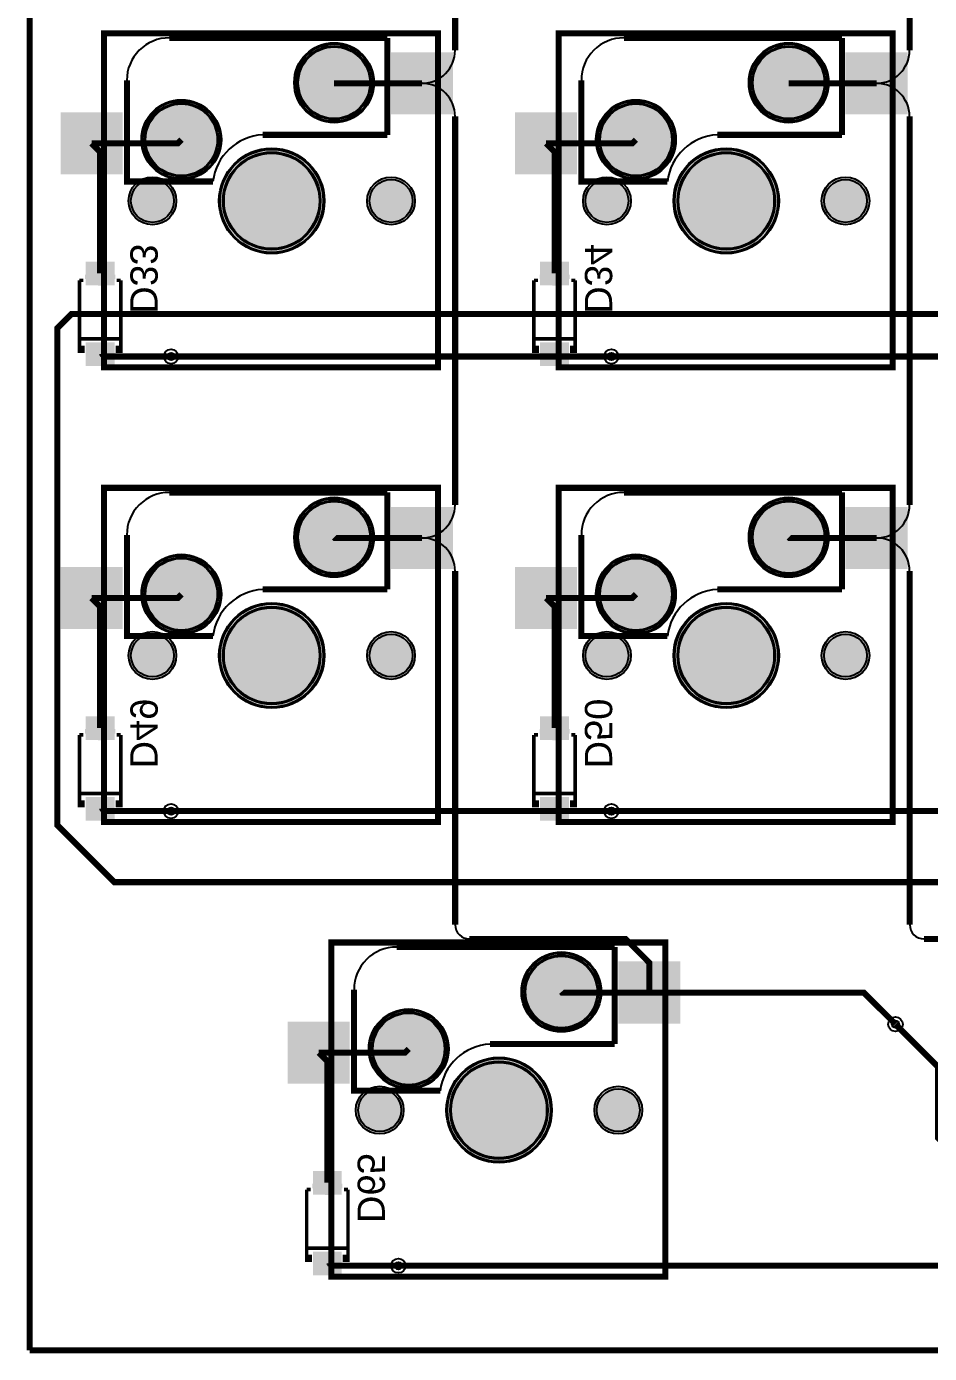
# Model space of a CAD drawing. Extents: x 535 to 3635, y 535 to 4340.
# Drawn here: x 535 to 2025, y 535 to 2724 of the extents above; entities that cross this region are included whole.
import ezdxf

# ---------------------------------------------------------------- set-up
doc = ezdxf.new("R2010")
doc.units = 9
for name, color, linetype, true_color in [('BoardOutLine', 7, 'Continuous', 0xff00ff), ('BottomLayer', 7, 'Continuous', 0x0000ff), ('BottomPasteMaskLayer', 7, 'Continuous', 0x800000), ('BottomSilkLayer', 7, 'Continuous', 0x66cc33), ('BottomSolderMaskLayer', 7, 'Continuous', 0xaa00ff), ('Document', 7, 'Continuous', 0xffffff), ('Hole', 7, 'Continuous', 0x222222), ('Multi-Layer', 7, 'Continuous', 0xc0c0c0), ('TopLayer', 7, 'Continuous', 0xff0000), ('TopSolderMaskLayer', 7, 'Continuous', 0x800080)]:
    doc.layers.add(name, color=color, linetype=linetype, true_color=true_color)
doc.styles.get("Standard").update_dxf_attribs({"font": 'arial.ttf'})

msp = doc.modelspace()

# ---------------------------------------------------------------- hatches: boundary and pattern name
at = {"layer": 'BottomLayer'}
for points in [[(1236.7, 2581.2), (1138.3, 2581.2), (1138.3, 2679.6), (1236.7, 2679.6)], [(1986.8, 2581.2), (1888.3, 2581.2), (1888.3, 2679.6), (1986.8, 2679.6)], [(691.4, 2482.1), (593, 2482.1), (593, 2580.5), (691.4, 2580.5)], [(1441.4, 2482.1), (1343, 2482.1), (1343, 2580.5), (1441.4, 2580.5)], [(678.9, 2298), (678.9, 2335.4), (633.6, 2335.4), (633.6, 2298)], [(1428.9, 2298), (1428.9, 2335.4), (1383.6, 2335.4), (1383.6, 2298)], [(678.9, 2164.7), (678.9, 2202.1), (633.6, 2202.1), (633.6, 2164.7)], [(1428.9, 2164.7), (1428.9, 2202.1), (1383.6, 2202.1), (1383.6, 2164.7)], [(1236.7, 1831.2), (1138.3, 1831.2), (1138.3, 1929.6), (1236.7, 1929.6)], [(1986.8, 1831.2), (1888.3, 1831.2), (1888.3, 1929.6), (1986.8, 1929.6)], [(691.4, 1732.1), (593, 1732.1), (593, 1830.5), (691.4, 1830.5)], [(1441.4, 1732.1), (1343, 1732.1), (1343, 1830.5), (1441.4, 1830.5)], [(678.9, 1548), (678.9, 1585.4), (633.6, 1585.4), (633.6, 1548)], [(1428.9, 1548), (1428.9, 1585.4), (1383.6, 1585.4), (1383.6, 1548)], [(678.9, 1414.7), (678.9, 1452.1), (633.6, 1452.1), (633.6, 1414.7)], [(1428.9, 1414.7), (1428.9, 1452.1), (1383.6, 1452.1), (1383.6, 1414.7)], [(1611.8, 1081.1), (1513.3, 1081.1), (1513.3, 1179.6), (1611.8, 1179.6)], [(1066.4, 982.1), (968, 982.1), (968, 1080.5), (1066.4, 1080.5)], [(1053.9, 797.9), (1053.9, 835.3), (1008.6, 835.3), (1008.6, 797.9)], [(1053.9, 664.7), (1053.9, 702.1), (1008.6, 702.1), (1008.6, 664.7)]]:
    msp.add_hatch(color=256, dxfattribs=at).paths.add_polyline_path(points)
at = {"layer": 'BottomPasteMaskLayer'}
for points in [[(1236.7, 2581.2), (1138.3, 2581.2), (1138.3, 2679.6), (1236.7, 2679.6)], [(1986.8, 2581.2), (1888.3, 2581.2), (1888.3, 2679.6), (1986.8, 2679.6)], [(691.4, 2482.1), (593, 2482.1), (593, 2580.5), (691.4, 2580.5)], [(1441.4, 2482.1), (1343, 2482.1), (1343, 2580.5), (1441.4, 2580.5)], [(678.9, 2298), (678.9, 2335.4), (633.6, 2335.4), (633.6, 2298)], [(1428.9, 2298), (1428.9, 2335.4), (1383.6, 2335.4), (1383.6, 2298)], [(678.9, 2164.7), (678.9, 2202.1), (633.6, 2202.1), (633.6, 2164.7)], [(1428.9, 2164.7), (1428.9, 2202.1), (1383.6, 2202.1), (1383.6, 2164.7)], [(1236.7, 1831.2), (1138.3, 1831.2), (1138.3, 1929.6), (1236.7, 1929.6)], [(1986.8, 1831.2), (1888.3, 1831.2), (1888.3, 1929.6), (1986.8, 1929.6)], [(691.4, 1732.1), (593, 1732.1), (593, 1830.5), (691.4, 1830.5)], [(1441.4, 1732.1), (1343, 1732.1), (1343, 1830.5), (1441.4, 1830.5)], [(678.9, 1548), (678.9, 1585.4), (633.6, 1585.4), (633.6, 1548)], [(1428.9, 1548), (1428.9, 1585.4), (1383.6, 1585.4), (1383.6, 1548)], [(678.9, 1414.7), (678.9, 1452.1), (633.6, 1452.1), (633.6, 1414.7)], [(1428.9, 1414.7), (1428.9, 1452.1), (1383.6, 1452.1), (1383.6, 1414.7)], [(1611.8, 1081.1), (1513.3, 1081.1), (1513.3, 1179.6), (1611.8, 1179.6)], [(1066.4, 982.1), (968, 982.1), (968, 1080.5), (1066.4, 1080.5)], [(1053.9, 797.9), (1053.9, 835.3), (1008.6, 835.3), (1008.6, 797.9)], [(1053.9, 664.7), (1053.9, 702.1), (1008.6, 702.1), (1008.6, 664.7)]]:
    msp.add_hatch(color=256, dxfattribs=at).paths.add_polyline_path(points)
at = {"layer": 'BottomSilkLayer'}
for points in [[(619.2, 2197.7), (630.8, 2197.7), (630.8, 2185.7), (619.2, 2185.7)], [(693.4, 2197.7), (681.8, 2197.7), (681.8, 2185.7), (693.4, 2185.7)], [(1369.2, 2197.7), (1380.8, 2197.7), (1380.8, 2185.7), (1369.2, 2185.7)], [(1443.4, 2197.7), (1431.8, 2197.7), (1431.8, 2185.7), (1443.4, 2185.7)], [(619.2, 1447.7), (630.8, 1447.7), (630.8, 1435.7), (619.2, 1435.7)], [(693.4, 1447.7), (681.8, 1447.7), (681.8, 1435.7), (693.4, 1435.7)], [(1369.2, 1447.7), (1380.8, 1447.7), (1380.8, 1435.7), (1369.2, 1435.7)], [(1443.4, 1447.7), (1431.8, 1447.7), (1431.8, 1435.7), (1443.4, 1435.7)], [(994.2, 697.7), (1005.8, 697.7), (1005.8, 685.7), (994.2, 685.7)], [(1068.4, 697.7), (1056.8, 697.7), (1056.8, 685.7), (1068.4, 685.7)]]:
    msp.add_hatch(color=256, dxfattribs=at).paths.add_polyline_path(points)
at = {"layer": 'BottomSolderMaskLayer'}
for points in [[(976.5, 2631.4, 1), (1108.5, 2631.4, 1)], [(1726.6, 2631.4, 1), (1858.6, 2631.4, 1)], [(1238.7, 2579.2), (1136.3, 2579.2), (1136.3, 2681.6), (1238.7, 2681.6)], [(1988.8, 2579.2), (1886.3, 2579.2), (1886.3, 2681.6), (1988.8, 2681.6)], [(724.5, 2537.4, 1), (856.5, 2537.4, 1)], [(1474.6, 2537.4, 1), (1606.6, 2537.4, 1)], [(693.4, 2480.1), (591, 2480.1), (591, 2582.5), (693.4, 2582.5)], [(1443.4, 2480.1), (1341, 2480.1), (1341, 2582.5), (1443.4, 2582.5)], [(852.5, 2436.4, 1), (1026.5, 2436.4, 1)], [(1602.6, 2436.4, 1), (1776.6, 2436.4, 1)], [(703.3, 2436.4, 1), (782.1, 2436.4, 1)], [(1097, 2436.4, 1), (1175.8, 2436.4, 1)], [(1453.3, 2436.4, 1), (1532.1, 2436.4, 1)], [(1847, 2436.4, 1), (1925.8, 2436.4, 1)], [(680.1, 2297.2), (680.1, 2336.2), (632.4, 2336.2), (632.4, 2297.2)], [(1430.1, 2297.2), (1430.1, 2336.2), (1382.4, 2336.2), (1382.4, 2297.2)], [(680.1, 2163.9), (680.1, 2202.9), (632.4, 2202.9), (632.4, 2163.9)], [(1430.1, 2163.9), (1430.1, 2202.9), (1382.4, 2202.9), (1382.4, 2163.9)], [(976.5, 1881.4, 1), (1108.5, 1881.4, 1)], [(1238.7, 1829.2), (1136.3, 1829.2), (1136.3, 1931.6), (1238.7, 1931.6)], [(1726.6, 1881.4, 1), (1858.6, 1881.4, 1)], [(1988.8, 1829.2), (1886.3, 1829.2), (1886.3, 1931.6), (1988.8, 1931.6)], [(724.5, 1787.4, 1), (856.5, 1787.4, 1)], [(1474.6, 1787.4, 1), (1606.6, 1787.4, 1)], [(693.4, 1730.1), (591, 1730.1), (591, 1832.5), (693.4, 1832.5)], [(1443.4, 1730.1), (1341, 1730.1), (1341, 1832.5), (1443.4, 1832.5)], [(852.5, 1686.4, 1), (1026.5, 1686.4, 1)], [(1602.6, 1686.4, 1), (1776.6, 1686.4, 1)], [(703.3, 1686.4, 1), (782.1, 1686.4, 1)], [(1097, 1686.4, 1), (1175.8, 1686.4, 1)], [(1453.3, 1686.4, 1), (1532.1, 1686.4, 1)], [(1847, 1686.4, 1), (1925.8, 1686.4, 1)], [(680.1, 1547.1), (680.1, 1586.2), (632.4, 1586.2), (632.4, 1547.1)], [(1430.1, 1547.1), (1430.1, 1586.2), (1382.4, 1586.2), (1382.4, 1547.1)], [(680.1, 1413.9), (680.1, 1452.9), (632.4, 1452.9), (632.4, 1413.9)], [(1430.1, 1413.9), (1430.1, 1452.9), (1382.4, 1452.9), (1382.4, 1413.9)], [(1351.6, 1131.4, 1), (1483.6, 1131.4, 1)], [(1613.8, 1079.1), (1511.3, 1079.1), (1511.3, 1181.6), (1613.8, 1181.6)], [(1099.6, 1037.3, 1), (1231.6, 1037.3, 1)], [(1068.4, 980.1), (966, 980.1), (966, 1082.5), (1068.4, 1082.5)], [(1227.6, 936.4, 1), (1401.6, 936.4, 1)], [(1078.3, 936.4, 1), (1157.1, 936.4, 1)], [(1472, 936.4, 1), (1550.8, 936.4, 1)], [(1055.1, 797.1), (1055.1, 836.2), (1007.4, 836.2), (1007.4, 797.1)], [(1055.1, 663.9), (1055.1, 702.9), (1007.4, 702.9), (1007.4, 663.9)]]:
    msp.add_hatch(color=256, dxfattribs=at).paths.add_polyline_path(points)
at = {"layer": 'Document'}
for points in [[(660.1, 2326.2), (652.7, 2326.2), (652.7, 2296.4), (660.1, 2296.4)], [(1410.1, 2326.2), (1402.7, 2326.2), (1402.7, 2296.4), (1410.1, 2296.4)], [(681.3, 2315), (631.5, 2315), (631.5, 2307.6), (681.3, 2307.6)], [(1431.3, 2315), (1381.5, 2315), (1381.5, 2307.6), (1431.3, 2307.6)], [(660, 2170.1), (652.5, 2170.1), (652.5, 2200), (660, 2200)], [(1410, 2170.1), (1402.5, 2170.1), (1402.5, 2200), (1410, 2200)], [(660.1, 1576.2), (652.7, 1576.2), (652.7, 1546.4), (660.1, 1546.4)], [(1410.1, 1576.2), (1402.7, 1576.2), (1402.7, 1546.4), (1410.1, 1546.4)], [(681.3, 1565), (631.5, 1565), (631.5, 1557.6), (681.3, 1557.6)], [(1431.3, 1565), (1381.5, 1565), (1381.5, 1557.6), (1431.3, 1557.6)], [(660, 1420.1), (652.5, 1420.1), (652.5, 1450), (660, 1450)], [(1410, 1420.1), (1402.5, 1420.1), (1402.5, 1450), (1410, 1450)], [(1056.3, 815), (1006.5, 815), (1006.5, 807.6), (1056.3, 807.6)], [(1035.1, 826.2), (1027.7, 826.2), (1027.7, 796.4), (1035.1, 796.4)], [(1035, 670.1), (1027.5, 670.1), (1027.5, 699.9), (1035, 699.9)]]:
    msp.add_hatch(color=256, dxfattribs=at).paths.add_polyline_path(points)
at = {"layer": 'Multi-Layer'}
for points in [[(978.5, 2631.4, 1), (1106.5, 2631.4, 1)], [(1728.6, 2631.4, 1), (1856.6, 2631.4, 1)], [(726.5, 2537.4, 1), (854.5, 2537.4, 1)], [(1476.6, 2537.4, 1), (1604.6, 2537.4, 1)], [(854.5, 2436.4, 1), (1024.5, 2436.4, 1)], [(1604.6, 2436.4, 1), (1774.6, 2436.4, 1)], [(703.3, 2436.4, 1), (782.1, 2436.4, 1)], [(1097, 2436.4, 1), (1175.8, 2436.4, 1)], [(1453.3, 2436.4, 1), (1532.1, 2436.4, 1)], [(1847, 2436.4, 1), (1925.8, 2436.4, 1)], [(978.5, 1881.4, 1), (1106.5, 1881.4, 1)], [(1728.6, 1881.4, 1), (1856.6, 1881.4, 1)], [(726.5, 1787.4, 1), (854.5, 1787.4, 1)], [(1476.6, 1787.4, 1), (1604.6, 1787.4, 1)], [(854.5, 1686.4, 1), (1024.5, 1686.4, 1)], [(1604.6, 1686.4, 1), (1774.6, 1686.4, 1)], [(703.3, 1686.4, 1), (782.1, 1686.4, 1)], [(1097, 1686.4, 1), (1175.8, 1686.4, 1)], [(1453.3, 1686.4, 1), (1532.1, 1686.4, 1)], [(1847, 1686.4, 1), (1925.8, 1686.4, 1)], [(1353.6, 1131.4, 1), (1481.6, 1131.4, 1)], [(1101.6, 1037.3, 1), (1229.6, 1037.3, 1)], [(1229.6, 936.4, 1), (1399.6, 936.4, 1)], [(1078.3, 936.4, 1), (1157.1, 936.4, 1)], [(1472, 936.4, 1), (1550.8, 936.4, 1)]]:
    msp.add_hatch(color=256, dxfattribs=at).paths.add_polyline_path(points)
at = {"layer": 'TopSolderMaskLayer'}
for points in [[(976.5, 2631.4, 1), (1108.5, 2631.4, 1)], [(1726.6, 2631.4, 1), (1858.6, 2631.4, 1)], [(724.5, 2537.4, 1), (856.5, 2537.4, 1)], [(1474.6, 2537.4, 1), (1606.6, 2537.4, 1)], [(852.5, 2436.4, 1), (1026.5, 2436.4, 1)], [(1602.6, 2436.4, 1), (1776.6, 2436.4, 1)], [(703.3, 2436.4, 1), (782.1, 2436.4, 1)], [(1097, 2436.4, 1), (1175.8, 2436.4, 1)], [(1453.3, 2436.4, 1), (1532.1, 2436.4, 1)], [(1847, 2436.4, 1), (1925.8, 2436.4, 1)], [(976.5, 1881.4, 1), (1108.5, 1881.4, 1)], [(1726.6, 1881.4, 1), (1858.6, 1881.4, 1)], [(724.5, 1787.4, 1), (856.5, 1787.4, 1)], [(1474.6, 1787.4, 1), (1606.6, 1787.4, 1)], [(852.5, 1686.4, 1), (1026.5, 1686.4, 1)], [(1602.6, 1686.4, 1), (1776.6, 1686.4, 1)], [(703.3, 1686.4, 1), (782.1, 1686.4, 1)], [(1097, 1686.4, 1), (1175.8, 1686.4, 1)], [(1453.3, 1686.4, 1), (1532.1, 1686.4, 1)], [(1847, 1686.4, 1), (1925.8, 1686.4, 1)], [(1351.6, 1131.4, 1), (1483.6, 1131.4, 1)], [(1099.6, 1037.3, 1), (1231.6, 1037.3, 1)], [(1227.6, 936.4, 1), (1401.6, 936.4, 1)], [(1078.3, 936.4, 1), (1157.1, 936.4, 1)], [(1472, 936.4, 1), (1550.8, 936.4, 1)]]:
    msp.add_hatch(color=256, dxfattribs=at).paths.add_polyline_path(points)

# ---------------------------------------------------------------- linework, layer by layer
at = {"layer": 'BoardOutLine', "const_width": 10}
for points in [[(3585.2, 4335.2), (3585.2, 539.9), (539.9, 539.9)], [(539.9, 539.9), (539.9, 4335.2)]]:
    msp.add_lwpolyline(points, dxfattribs=at)
at = {"layer": 'BottomLayer', "const_width": 10}
for points in [[(1242.2, 3325.7), (1242.2, 2718.8)], [(1992.2, 2742.2), (1992.2, 2685.1)], [(1242.2, 2718.8), (1242.2, 2685.1)], [(1042.5, 2630.4), (1187.5, 2630.4)], [(1792.6, 2630.4), (1937.5, 2630.4)], [(1242.2, 2575.7), (1242.2, 2039.1)], [(1992.2, 2575.7), (1992.2, 1968.8)], [(642.2, 2531.3), (784.5, 2531.3), (790.5, 2537.4)], [(1392.2, 2531.3), (1534.5, 2531.3), (1540.6, 2537.4)], [(642.2, 2531.3), (656.3, 2517.2), (656.3, 2316.7)], [(1392.2, 2531.3), (1406.3, 2517.2), (1406.3, 2316.7)], [(660, 2179.7), (773.5, 2179.7)], [(1410, 2179.7), (1500, 2179.7)], [(1242.2, 2039.1), (1242.2, 1992.2)], [(1242.2, 1992.2), (1242.2, 1935)], [(1992.2, 1968.8), (1992.2, 1935)], [(1042.5, 1881.4), (1043.5, 1880.4), (1187.5, 1880.4)], [(1792.6, 1881.4), (1793.6, 1880.4), (1937.5, 1880.4)], [(1242.2, 1825.7), (1242.2, 1242.2)], [(1992.2, 1825.7), (1992.2, 1242.2)], [(642.2, 1781.3), (784.5, 1781.3), (790.5, 1787.4)], [(642.2, 1781.3), (656.3, 1767.2), (656.3, 1566.7)], [(1392.2, 1781.3), (1534.5, 1781.3), (1540.6, 1787.4)], [(1392.2, 1781.3), (1406.3, 1767.2), (1406.3, 1566.7)], [(659.9, 1429.7), (773.5, 1429.7)], [(1410, 1429.7), (1500, 1429.7)], [(1265.7, 1218.8), (1523.5, 1218.8), (1562.5, 1179.7), (1562.5, 1130.3)], [(2015.7, 1218.8), (2648.5, 1218.8)], [(1417.5, 1131.4), (1418.5, 1130.3)], [(1417.6, 1131.4), (1418.5, 1130.3), (1562.5, 1130.3)], [(1562.5, 1130.3), (1916.6, 1130.3), (1968.8, 1078.2)], [(1017.2, 1031.3), (1159.5, 1031.3), (1165.6, 1037.3)], [(1017.2, 1031.3), (1031.3, 1017.2), (1031.3, 816.7)], [(1035, 679.7), (1148.5, 679.7)]]:
    msp.add_lwpolyline(points, dxfattribs=at)
at = {"layer": 'BottomLayer'}
for centre, radius, start, end in [((1187.5, 2685.1), 54.7, 270, 0), ((1937.5, 2685.1), 54.7, 270, 0), ((1187.5, 2575.7), 54.7, 0, 90), ((1937.5, 2575.7), 54.7, 0, 90), ((660, 2183.4), 3.69, 180, 270), ((1410, 2183.4), 3.69, 180, 270), ((1187.5, 1935), 54.7, 270, 0), ((1937.5, 1935), 54.7, 270, 0), ((1187.5, 1825.7), 54.7, 0, 90), ((1937.5, 1825.7), 54.7, 0, 90), ((659.9, 1433.4), 3.68, 180, 270), ((1410, 1433.4), 3.68, 180, 270), ((1265.7, 1242.2), 23.4, 180, 270), ((2015.7, 1242.2), 23.4, 180, 270), ((1035, 683.4), 3.69, 180, 270)]:
    msp.add_arc(centre, radius, start, end, dxfattribs=at)
at = {"layer": 'BottomSilkLayer'}
for points, const_width in [([(770.5, 2705.4), (1130.5, 2705.4)], 10), ([(1130.5, 2545.4), (1130.5, 2705.4)], 10), ([(1520.6, 2705.4), (1880.6, 2705.4)], 10), ([(1880.6, 2545.4), (1880.6, 2705.4)], 10), ([(842.5, 2468.4), (700.5, 2468.4), (700.5, 2635.4)], 10), ([(1592.6, 2468.4), (1450.6, 2468.4), (1450.6, 2635.4)], 10), ([(1130.5, 2545.4), (924.5, 2545.4)], 10), ([(1880.6, 2545.4), (1674.6, 2545.4)], 10), ([(622.2, 2194.7), (622.2, 2305.4)], 6), ([(622.2, 2305.4), (628.8, 2305.4)], 6), ([(690.4, 2305.4), (683.8, 2305.4)], 6), ([(690.4, 2194.7), (690.4, 2305.4)], 6), ([(1372.2, 2194.7), (1372.2, 2305.4)], 6), ([(1372.2, 2305.4), (1378.8, 2305.4)], 6), ([(1440.4, 2305.4), (1433.8, 2305.4)], 6), ([(1440.4, 2194.7), (1440.4, 2305.4)], 6), ([(690.4, 2208.7), (622.2, 2208.7)], 6), ([(1440.4, 2208.7), (1372.2, 2208.7)], 6), ([(770.5, 1955.4), (1130.5, 1955.4)], 10), ([(1130.5, 1795.4), (1130.5, 1955.4)], 10), ([(1520.6, 1955.4), (1880.6, 1955.4)], 10), ([(1880.6, 1795.4), (1880.6, 1955.4)], 10), ([(842.5, 1718.4), (700.5, 1718.4), (700.5, 1885.4)], 10), ([(1592.6, 1718.4), (1450.6, 1718.4), (1450.6, 1885.4)], 10), ([(1130.5, 1795.4), (924.5, 1795.4)], 10), ([(1880.6, 1795.4), (1674.6, 1795.4)], 10), ([(622.2, 1444.7), (622.2, 1555.4)], 6), ([(622.2, 1555.4), (628.8, 1555.4)], 6), ([(690.4, 1555.4), (683.8, 1555.4)], 6), ([(690.4, 1444.7), (690.4, 1555.4)], 6), ([(1372.2, 1444.7), (1372.2, 1555.4)], 6), ([(1372.2, 1555.4), (1378.8, 1555.4)], 6), ([(1440.4, 1555.4), (1433.8, 1555.4)], 6), ([(1440.4, 1444.7), (1440.4, 1555.4)], 6), ([(690.4, 1458.7), (622.2, 1458.7)], 6), ([(1440.4, 1458.7), (1372.2, 1458.7)], 6), ([(1145.5, 1205.3), (1505.5, 1205.3)], 10), ([(1505.5, 1045.3), (1505.5, 1205.3)], 10), ([(1217.5, 968.3), (1075.5, 968.3), (1075.5, 1135.3)], 10), ([(1505.5, 1045.3), (1299.5, 1045.3)], 10), ([(997.2, 694.7), (997.2, 805.4)], 6), ([(997.2, 805.4), (1003.8, 805.4)], 6), ([(1065.4, 805.4), (1058.8, 805.4)], 6), ([(1065.4, 694.7), (1065.4, 805.4)], 6), ([(1065.4, 708.7), (997.2, 708.7)], 6)]:
    msp.add_lwpolyline(points, dxfattribs=dict(at, const_width=const_width))
for centre, radius, start, end in [((770.2, 2635.7), 69.7, 89.7213, 180.2787), ((1520.2, 2635.7), 69.7, 89.7213, 180.2787), ((929.3, 2458.2), 87.4, 93.1216, 173.2761), ((1679.3, 2458.2), 87.4, 93.1216, 173.2761), ((770.2, 1885.7), 69.7, 89.7213, 180.2787), ((1520.2, 1885.7), 69.7, 89.7213, 180.2787), ((929.3, 1708.1), 87.4, 93.1216, 173.2761), ((1679.3, 1708.1), 87.4, 93.1216, 173.2761), ((1145.2, 1135.7), 69.7, 89.7213, 180.2787), ((1304.3, 958.1), 87.4, 93.1216, 173.2761)]:
    msp.add_arc(centre, radius, start, end, dxfattribs=at)
at = {"layer": 'BottomSolderMaskLayer'}
for centre, radius in [((1042.5, 2631.4), 66), ((1792.6, 2631.4), 66), ((1042.5, 2631.4), 60.9), ((1792.6, 2631.4), 60.9), ((790.5, 2537.4), 66), ((790.5, 2537.4), 60.9), ((1540.6, 2537.4), 66), ((1540.6, 2537.4), 60.9), ((939.5, 2436.4), 87), ((1689.6, 2436.4), 87), ((939.5, 2436.4), 80.6), ((1689.6, 2436.4), 80.6), ((742.7, 2436.4), 39.4), ((1136.4, 2436.4), 39.4), ((1492.7, 2436.4), 39.4), ((1886.4, 2436.4), 39.4), ((742.7, 2436.4), 35.4), ((1136.4, 2436.4), 35.4), ((1492.7, 2436.4), 35.4), ((1886.4, 2436.4), 35.4), ((1042.5, 1881.4), 66), ((1042.5, 1881.4), 60.9), ((1792.6, 1881.4), 66), ((1792.6, 1881.4), 60.9), ((790.5, 1787.4), 66), ((790.5, 1787.4), 60.9), ((1540.6, 1787.4), 66), ((1540.6, 1787.4), 60.9), ((939.5, 1686.4), 87), ((1689.6, 1686.4), 87), ((939.5, 1686.4), 80.6), ((1689.6, 1686.4), 80.6), ((742.7, 1686.4), 39.4), ((742.7, 1686.4), 35.4), ((1136.4, 1686.4), 39.4), ((1136.4, 1686.4), 35.4), ((1492.7, 1686.4), 39.4), ((1492.7, 1686.4), 35.4), ((1886.4, 1686.4), 39.4), ((1886.4, 1686.4), 35.4), ((1417.6, 1131.4), 66), ((1417.5, 1131.3), 60.9), ((1165.6, 1037.3), 66), ((1165.5, 1037.3), 60.9), ((1314.6, 936.4), 87), ((1314.5, 936.3), 80.6), ((1117.7, 936.4), 39.4), ((1117.7, 936.3), 35.4), ((1511.4, 936.4), 39.4), ((1511.4, 936.3), 35.4)]:
    msp.add_circle(centre, radius, dxfattribs=at)
at = {"layer": 'Document', "const_width": 10}
for points in [[(1060.6, 2713), (662.9, 2713), (662.9, 2161.8), (1214.1, 2161.8), (1214.1, 2713), (1056.6, 2713)], [(1810.6, 2713), (1413, 2713), (1413, 2161.8), (1964.2, 2161.8), (1964.2, 2713), (1806.7, 2713)], [(1060.6, 1963), (662.9, 1963), (662.9, 1411.8), (1214.1, 1411.8), (1214.1, 1963), (1056.6, 1963)], [(1810.6, 1963), (1413, 1963), (1413, 1411.8), (1964.2, 1411.8), (1964.2, 1963), (1806.7, 1963)], [(1435.6, 1212.9), (1038, 1212.9), (1038, 661.7), (1589.2, 661.7), (1589.2, 1212.9), (1431.7, 1212.9)]]:
    msp.add_lwpolyline(points, dxfattribs=at)
at = {"layer": 'Hole'}
for centre in [(773.5, 2179.7), (1500, 2179.7), (773.5, 1429.7), (1500, 1429.7), (1968.8, 1078.1), (1148.5, 679.7)]:
    msp.add_circle(centre, 6, dxfattribs=at)
at = {"layer": 'Multi-Layer'}
for centre, radius in [((1042.5, 2631.4), 64), ((1792.6, 2631.4), 64), ((1042.5, 2631.4), 59.1), ((1792.6, 2631.4), 59.1), ((790.5, 2537.4), 64), ((790.5, 2537.4), 59.1), ((1540.6, 2537.4), 64), ((1540.6, 2537.4), 59.1), ((939.5, 2436.4), 85), ((1689.6, 2436.4), 85), ((939.5, 2436.4), 78.7), ((1689.6, 2436.4), 78.7), ((742.7, 2436.4), 39.4), ((1136.4, 2436.4), 39.4), ((1492.7, 2436.4), 39.4), ((1886.4, 2436.4), 39.4), ((742.7, 2436.4), 35.4), ((1136.4, 2436.4), 35.4), ((1492.7, 2436.4), 35.4), ((1886.4, 2436.4), 35.4), ((773.5, 2179.7), 12), ((1500, 2179.7), 12), ((1042.5, 1881.4), 64), ((1042.5, 1881.4), 59.1), ((1792.6, 1881.4), 64), ((1792.6, 1881.4), 59.1), ((790.5, 1787.4), 64), ((790.5, 1787.4), 59.1), ((1540.6, 1787.4), 64), ((1540.6, 1787.4), 59.1), ((939.5, 1686.4), 85), ((939.5, 1686.4), 78.7), ((1689.6, 1686.4), 85), ((1689.6, 1686.4), 78.7), ((742.7, 1686.4), 39.4), ((742.7, 1686.4), 35.4), ((1136.4, 1686.4), 39.4), ((1136.4, 1686.4), 35.4), ((1492.7, 1686.4), 39.4), ((1492.7, 1686.4), 35.4), ((1886.4, 1686.4), 39.4), ((1886.4, 1686.4), 35.4), ((773.5, 1429.7), 12), ((1500, 1429.7), 12), ((1417.6, 1131.4), 64), ((1417.5, 1131.3), 59.1), ((1165.6, 1037.3), 64), ((1165.5, 1037.3), 59.1), ((1968.8, 1078.1), 12), ((1314.6, 936.4), 85), ((1314.5, 936.3), 78.7), ((1117.7, 936.4), 39.4), ((1117.7, 936.3), 35.4), ((1511.4, 936.4), 39.4), ((1511.4, 936.3), 35.4), ((1148.5, 679.7), 12)]:
    msp.add_circle(centre, radius, dxfattribs=at)
at = {"layer": 'TopLayer', "const_width": 10}
for points in [[(2765.7, 2507.9), (2601.6, 2507.9), (2554.7, 2461), (2554.7, 2296.9), (2507.9, 2250), (609.4, 2250), (585.9, 2226.6), (585.9, 1406.3), (679.7, 1312.5), (2416.1, 1312.5), (2484.4, 1380.8), (2484.4, 1429.7)], [(773.5, 2179.7), (1500, 2179.7)], [(1500, 2179.7), (2250, 2179.7)], [(1968.8, 1078.1), (2039.1, 1007.8), (2039.1, 890.6), (2179.7, 750), (2226.6, 750), (2250, 773.5), (3164.1, 773.5), (3187.6, 796.9), (3187.6, 961), (3234.4, 1007.8), (3398.5, 1007.8), (3445.4, 1054.7), (3445.4, 1992.2)], [(773.5, 1429.7), (1500, 1429.7)], [(1500, 1429.7), (2250, 1429.7)], [(1148.5, 679.7), (2250, 679.7)]]:
    msp.add_lwpolyline(points, dxfattribs=at)
at = {"layer": 'TopSolderMaskLayer'}
for centre, radius in [((1042.5, 2631.4), 66), ((1792.6, 2631.4), 66), ((1042.5, 2631.4), 60.9), ((1792.6, 2631.4), 60.9), ((790.5, 2537.4), 66), ((790.5, 2537.4), 60.9), ((1540.6, 2537.4), 66), ((1540.6, 2537.4), 60.9), ((939.5, 2436.4), 87), ((1689.6, 2436.4), 87), ((939.5, 2436.4), 80.6), ((1689.6, 2436.4), 80.6), ((742.7, 2436.4), 39.4), ((1136.4, 2436.4), 39.4), ((1492.7, 2436.4), 39.4), ((1886.4, 2436.4), 39.4), ((742.7, 2436.4), 35.4), ((1136.4, 2436.4), 35.4), ((1492.7, 2436.4), 35.4), ((1886.4, 2436.4), 35.4), ((1042.5, 1881.4), 66), ((1042.5, 1881.4), 60.9), ((1792.6, 1881.4), 66), ((1792.6, 1881.4), 60.9), ((790.5, 1787.4), 66), ((790.5, 1787.4), 60.9), ((1540.6, 1787.4), 66), ((1540.6, 1787.4), 60.9), ((939.5, 1686.4), 87), ((1689.6, 1686.4), 87), ((939.5, 1686.4), 80.6), ((1689.6, 1686.4), 80.6), ((742.7, 1686.4), 39.4), ((742.7, 1686.4), 35.4), ((1136.4, 1686.4), 39.4), ((1136.4, 1686.4), 35.4), ((1492.7, 1686.4), 39.4), ((1492.7, 1686.4), 35.4), ((1886.4, 1686.4), 39.4), ((1886.4, 1686.4), 35.4), ((1417.6, 1131.4), 66), ((1417.5, 1131.3), 60.9), ((1165.6, 1037.3), 66), ((1165.5, 1037.3), 60.9), ((1314.6, 936.4), 87), ((1314.5, 936.3), 80.6), ((1117.7, 936.4), 39.4), ((1117.7, 936.3), 35.4), ((1511.4, 936.4), 39.4), ((1511.4, 936.3), 35.4)]:
    msp.add_circle(centre, radius, dxfattribs=at)

# ---------------------------------------------------------------- texts
at = {"layer": 'BottomSilkLayer', "text_generation_flag": 2}
for s, p in [('D33', (706.3, 2250.1)), ('D34', (1456.3, 2250.1)), ('D49', (706.3, 1500)), ('D50', (1456.3, 1500)), ('D65', (1081.3, 750))]:
    msp.add_text(s, height=45, rotation=270, dxfattribs=at).set_placement(p)

doc.saveas('drawing.dxf')
